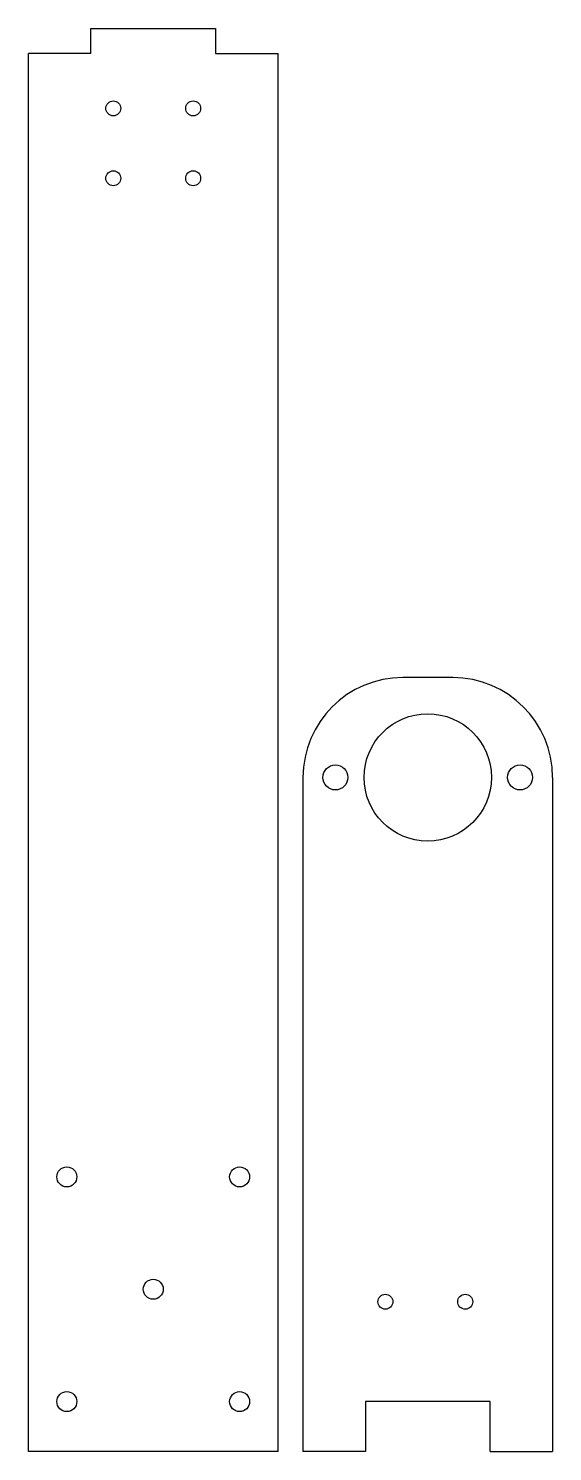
# Model space of a CAD drawing. Header units: inches. Extents: x 0 to 105, y 0 to 285.
import ezdxf

# ---------------------------------------------------------------- set-up
doc = ezdxf.new("R2010")
doc.units = ezdxf.units.IN
doc.header["$MEASUREMENT"] = 0

msp = doc.modelspace()

# ---------------------------------------------------------------- linework, layer by layer
for p, q in [((12.5, 280), (12.5, 285)), ((12.5, 285), (37.5, 285)), ((37.5, 285), (37.5, 280)), ((12.5, 280), (0, 280)), ((0, 0), (0, 280)), ((37.5, 280), (50, 280)), ((50, 0), (50, 280)), ((85, 155), (75, 155)), ((55, 135), (55, 0)), ((105, 135), (105, 0)), ((67.5, 10), (67.5, 0)), ((92.5, 10), (67.5, 10)), ((67.5, 10), (67.5, 0)), ((92.5, 0), (92.5, 10)), ((50, 0), (0, 0)), ((67.5, 0), (55, 0)), ((92.5, 0), (105, 0))]:
    msp.add_line(p, q)
for centre, radius in [((17, 269), 1.5), ((33, 269), 1.5), ((17, 255), 1.5), ((33, 255), 1.5), ((80, 135), 12.75), ((61.5, 135), 2.5), ((98.5, 135), 2.5), ((7.69, 55), 2), ((42.31, 55), 2), ((25, 32.5), 2), ((71.5, 30), 1.5), ((87.5, 30), 1.5), ((7.69, 10), 2), ((42.31, 10), 2)]:
    msp.add_circle(centre, radius)
for centre, start, end in [((75, 135), 90, 180), ((85, 135), 0, 90)]:
    msp.add_arc(centre, 20, start, end)

doc.saveas('drawing.dxf')
